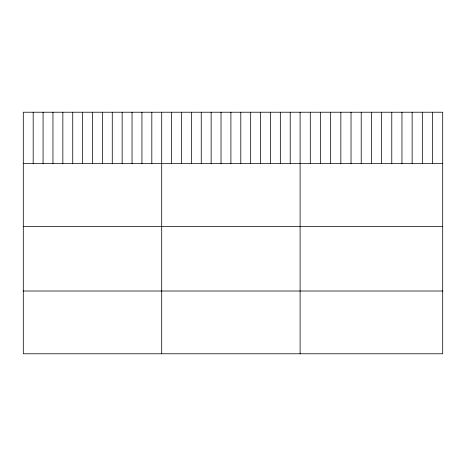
<?xml version="1.0" encoding="UTF-8"?>
<svg xmlns="http://www.w3.org/2000/svg" width="466" height="466" viewBox="0 0 466 466"><rect width="100%" height="100%" fill="white"/><g stroke="black" fill="none" stroke-linecap="round" stroke-linejoin="round"><path stroke-width="0.7" d="M442.7 163.583L442.7 353.776L23.3 353.776L23.3 112.224L442.7 112.224L442.7 163.583L23.3 163.583M23.3 226.348L442.7 226.348M23.3 291.011L442.7 291.011M432.512 112.224L432.512 163.583M422.33 112.224L422.33 163.583M412.142 112.224L412.142 163.583M401.96 112.224L401.96 163.583M391.772 112.224L391.772 163.583M381.59 112.224L381.59 163.583M371.402 112.224L371.402 163.583M361.214 112.224L361.214 163.583M351.032 112.224L351.032 163.583M340.844 112.224L340.844 163.583M330.662 112.224L330.662 163.583M320.474 112.224L320.474 163.583M310.292 112.224L310.292 163.583M300.104 112.224L300.104 353.776M290.219 112.224L290.219 163.583M280.334 112.224L280.334 163.583M270.449 112.224L270.449 163.583M260.558 112.224L260.558 163.583M250.673 112.224L250.673 163.583M240.788 112.224L240.788 163.583M230.903 112.224L230.903 163.583M221.018 112.224L221.018 163.583M211.133 112.224L211.133 163.583M201.248 112.224L201.248 163.583M191.357 112.224L191.357 163.583M181.472 112.224L181.472 163.583M171.587 112.224L171.587 163.583M161.702 112.224L161.702 353.776M151.817 112.224L151.817 163.583M141.932 112.224L141.932 163.583M132.047 112.224L132.047 163.583M122.156 112.224L122.156 163.583M112.271 112.224L112.271 163.583M102.386 112.224L102.386 163.583M92.501 112.224L92.501 163.583M82.616 112.224L82.616 163.583M72.731 112.224L72.731 163.583M62.846 112.224L62.846 163.583M52.955 112.224L52.955 163.583M43.07 112.224L43.07 163.583M33.185 112.224L33.185 163.583"/></g></svg>
